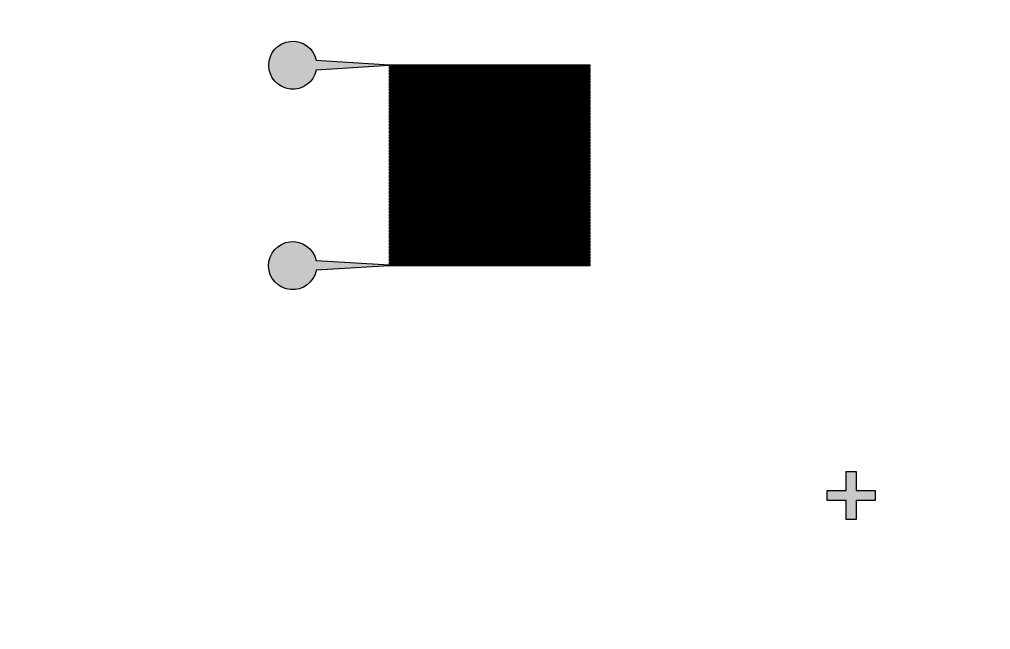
# Model space of a CAD drawing. Header units: millimetres. Extents: x 2668 to 2894, y 1564 to 1665.
# Drawn here: x 2697.87 to 2722.13, y 1578.97 to 1594.21 of the extents above; entities that cross this region are included whole.
import ezdxf

# ---------------------------------------------------------------- set-up
doc = ezdxf.new("R2010")
doc.units = ezdxf.units.MM

msp = doc.modelspace()

# ---------------------------------------------------------------- hatches: boundary and pattern name
h = msp.add_hatch(color=0)
h.dxf.hatch_style = 1
h.paths.add_polyline_path([(2718.649, 1661.665), (2717.783, 1660.165), (2719.515, 1660.165)])
h.paths.add_polyline_path([(2719.249, 1646.282), (2718.774, 1646.282), (2718.774, 1646.757), (2718.524, 1646.757), (2718.524, 1646.282), (2718.049, 1646.282), (2718.049, 1646.032), (2718.524, 1646.032), (2718.524, 1645.557), (2718.774, 1645.557), (2718.774, 1646.032), (2719.249, 1646.032)])
h.paths.add_polyline_path([(2670.756, 1614.361), (2670.281, 1614.361), (2670.281, 1614.836), (2670.031, 1614.836), (2670.031, 1614.361), (2669.556, 1614.361), (2669.556, 1614.111), (2670.031, 1614.111), (2670.031, 1613.636), (2670.281, 1613.636), (2670.281, 1614.111), (2670.756, 1614.111)])
h.paths.add_polyline_path([(2676.946, 1614.572), (2676.769, 1614.749), (2676.434, 1614.413), (2676.098, 1614.749), (2675.921, 1614.572), (2676.257, 1614.236), (2675.921, 1613.901), (2676.098, 1613.724), (2676.434, 1614.06), (2676.769, 1613.724), (2676.946, 1613.901), (2676.61, 1614.236)])
h.paths.add_polyline_path([(2676.382, 1615.031), (2676.165, 1614.816), (2676.459, 1614.52), (2676.675, 1614.734)])
h.paths.add_polyline_path([(2675.854, 1614.505), (2675.639, 1614.288), (2675.936, 1613.995), (2676.15, 1614.211)])
h.paths.add_polyline_path([(2676.409, 1613.953), (2676.192, 1613.739), (2676.486, 1613.442), (2676.702, 1613.656)])
h.paths.add_polyline_path([(2676.931, 1614.478), (2676.717, 1614.261), (2677.014, 1613.968), (2677.228, 1614.184)])
h.paths.add_polyline_path([(2676.791, 1616.786), (2676.508, 1616.786), (2676.508, 1617.069), (2676.359, 1617.069), (2676.359, 1616.786), (2676.077, 1616.786), (2676.077, 1616.638), (2676.359, 1616.638), (2676.359, 1616.355), (2676.508, 1616.355), (2676.508, 1616.638), (2676.791, 1616.638)])
h.paths.add_polyline_path([(2676.326, 1617.023), (2676.077, 1617.024), (2676.077, 1616.843), (2676.325, 1616.842)])
h.paths.add_polyline_path([(2676.79, 1617.024), (2676.541, 1617.023), (2676.542, 1616.842), (2676.791, 1616.843)])
h.paths.add_polyline_path([(2676.325, 1616.582), (2676.077, 1616.581), (2676.077, 1616.4), (2676.326, 1616.401)])
h.paths.add_polyline_path([(2676.791, 1616.581), (2676.542, 1616.582), (2676.541, 1616.401), (2676.79, 1616.4)])
h.paths.add_polyline_path([(2676.791, 1611.835), (2676.508, 1611.835), (2676.508, 1612.118), (2676.359, 1612.118), (2676.359, 1611.835), (2676.077, 1611.835), (2676.077, 1611.686), (2676.359, 1611.686), (2676.359, 1611.404), (2676.508, 1611.404), (2676.508, 1611.686), (2676.791, 1611.686)])
h.paths.add_polyline_path([(2676.326, 1612.072), (2676.077, 1612.073), (2676.077, 1611.892), (2676.325, 1611.891)])
h.paths.add_polyline_path([(2676.79, 1612.073), (2676.541, 1612.072), (2676.542, 1611.891), (2676.791, 1611.892)])
h.paths.add_polyline_path([(2676.325, 1611.631), (2676.077, 1611.63), (2676.077, 1611.448), (2676.326, 1611.45)])
h.paths.add_polyline_path([(2676.791, 1611.63), (2676.542, 1611.631), (2676.541, 1611.45), (2676.79, 1611.448)])
h.paths.add_polyline_path([(2683.068, 1616.786), (2682.786, 1616.786), (2682.786, 1617.069), (2682.637, 1617.069), (2682.637, 1616.786), (2682.354, 1616.786), (2682.354, 1616.638), (2682.637, 1616.638), (2682.637, 1616.355), (2682.786, 1616.355), (2682.786, 1616.638), (2683.068, 1616.638)])
h.paths.add_polyline_path([(2682.603, 1617.023), (2682.355, 1617.024), (2682.354, 1616.843), (2682.602, 1616.842)])
h.paths.add_polyline_path([(2682.602, 1616.582), (2682.354, 1616.581), (2682.355, 1616.4), (2682.603, 1616.401)])
h.paths.add_polyline_path([(2683.068, 1616.581), (2682.82, 1616.582), (2682.819, 1616.401), (2683.067, 1616.4)])
h.paths.add_polyline_path([(2683.067, 1617.024), (2682.819, 1617.023), (2682.82, 1616.842), (2683.068, 1616.843)])
h.paths.add_polyline_path([(2683.311, 1614.361), (2682.836, 1614.361), (2682.836, 1614.836), (2682.586, 1614.836), (2682.586, 1614.361), (2682.111, 1614.361), (2682.111, 1614.111), (2682.586, 1614.111), (2682.586, 1613.636), (2682.836, 1613.636), (2682.836, 1614.111), (2683.311, 1614.111)])
h.paths.add_polyline_path([(2683.068, 1611.835), (2682.786, 1611.835), (2682.786, 1612.118), (2682.637, 1612.118), (2682.637, 1611.835), (2682.354, 1611.835), (2682.354, 1611.686), (2682.637, 1611.686), (2682.637, 1611.404), (2682.786, 1611.404), (2682.786, 1611.686), (2683.068, 1611.686)])
h.paths.add_polyline_path([(2682.603, 1612.072), (2682.355, 1612.073), (2682.354, 1611.892), (2682.602, 1611.891)])
h.paths.add_polyline_path([(2683.067, 1612.073), (2682.819, 1612.072), (2682.82, 1611.891), (2683.068, 1611.892)])
h.paths.add_polyline_path([(2682.602, 1611.631), (2682.354, 1611.63), (2682.355, 1611.448), (2682.603, 1611.45)])
h.paths.add_polyline_path([(2683.068, 1611.63), (2682.82, 1611.631), (2682.819, 1611.45), (2683.067, 1611.448)])
h.paths.add_polyline_path([(2689.502, 1614.572), (2689.325, 1614.749), (2688.989, 1614.413), (2688.653, 1614.749), (2688.476, 1614.572), (2688.812, 1614.236), (2688.476, 1613.901), (2688.653, 1613.724), (2688.989, 1614.06), (2689.325, 1613.724), (2689.502, 1613.901), (2689.166, 1614.236)])
h.paths.add_polyline_path([(2688.937, 1615.031), (2688.72, 1614.816), (2689.014, 1614.52), (2689.23, 1614.734)])
h.paths.add_polyline_path([(2688.409, 1614.505), (2688.195, 1614.288), (2688.491, 1613.995), (2688.705, 1614.211)])
h.paths.add_polyline_path([(2688.964, 1613.953), (2688.747, 1613.739), (2689.041, 1613.442), (2689.257, 1613.656)])
h.paths.add_polyline_path([(2689.487, 1614.478), (2689.272, 1614.261), (2689.569, 1613.968), (2689.783, 1614.184)])
h.paths.add_polyline_path([(2695.624, 1616.786), (2695.341, 1616.786), (2695.341, 1617.069), (2695.192, 1617.069), (2695.192, 1616.786), (2694.91, 1616.786), (2694.91, 1616.638), (2695.192, 1616.638), (2695.192, 1616.355), (2695.341, 1616.355), (2695.341, 1616.638), (2695.624, 1616.638)])
h.paths.add_polyline_path([(2695.159, 1617.023), (2694.91, 1617.024), (2694.91, 1616.843), (2695.158, 1616.842)])
h.paths.add_polyline_path([(2695.623, 1617.024), (2695.374, 1617.023), (2695.375, 1616.842), (2695.624, 1616.843)])
h.paths.add_polyline_path([(2695.158, 1616.582), (2694.91, 1616.581), (2694.91, 1616.4), (2695.159, 1616.401)])
h.paths.add_polyline_path([(2695.624, 1616.581), (2695.375, 1616.582), (2695.374, 1616.401), (2695.623, 1616.4)])
h.paths.add_polyline_path([(2695.867, 1614.361), (2695.392, 1614.361), (2695.392, 1614.836), (2695.142, 1614.836), (2695.142, 1614.361), (2694.667, 1614.361), (2694.667, 1614.111), (2695.142, 1614.111), (2695.142, 1613.636), (2695.392, 1613.636), (2695.392, 1614.111), (2695.867, 1614.111)])
h.paths.add_polyline_path([(2695.624, 1611.835), (2695.341, 1611.835), (2695.341, 1612.118), (2695.192, 1612.118), (2695.192, 1611.835), (2694.91, 1611.835), (2694.91, 1611.686), (2695.192, 1611.686), (2695.192, 1611.404), (2695.341, 1611.404), (2695.341, 1611.686), (2695.624, 1611.686)])
h.paths.add_polyline_path([(2695.159, 1612.072), (2694.91, 1612.073), (2694.91, 1611.892), (2695.158, 1611.891)])
h.paths.add_polyline_path([(2695.158, 1611.631), (2694.91, 1611.63), (2694.91, 1611.448), (2695.159, 1611.45)])
h.paths.add_polyline_path([(2695.624, 1611.63), (2695.375, 1611.631), (2695.374, 1611.45), (2695.623, 1611.448)])
h.paths.add_polyline_path([(2695.623, 1612.073), (2695.374, 1612.072), (2695.375, 1611.891), (2695.624, 1611.892)])
h.paths.add_polyline_path([(2700.964, 1614.505), (2700.75, 1614.288), (2701.046, 1613.995), (2701.261, 1614.211)])
h.paths.add_polyline_path([(2701.208, 1614.749), (2701.032, 1614.572), (2701.367, 1614.236), (2701.032, 1613.901), (2701.208, 1613.724), (2701.544, 1614.06), (2701.88, 1613.724), (2702.057, 1613.901), (2701.721, 1614.236), (2702.057, 1614.572), (2701.88, 1614.749), (2701.544, 1614.413)])
h.paths.add_polyline_path([(2701.492, 1615.031), (2701.276, 1614.816), (2701.569, 1614.52), (2701.786, 1614.734)])
h.paths.add_polyline_path([(2701.519, 1613.953), (2701.303, 1613.739), (2701.596, 1613.442), (2701.813, 1613.656)])
h.paths.add_polyline_path([(2702.339, 1614.184), (2702.042, 1614.478), (2701.828, 1614.261), (2702.124, 1613.968)])
h.paths.add_polyline_path([(2708.422, 1614.361), (2707.947, 1614.361), (2707.947, 1614.836), (2707.697, 1614.836), (2707.697, 1614.361), (2707.222, 1614.361), (2707.222, 1614.111), (2707.697, 1614.111), (2707.697, 1613.636), (2707.947, 1613.636), (2707.947, 1614.111), (2708.422, 1614.111)])
h.paths.add_polyline_path([(2707.641, 1614.759), (2707.223, 1614.761), (2707.222, 1614.457), (2707.639, 1614.455)])
h.paths.add_polyline_path([(2708.42, 1614.761), (2708.003, 1614.759), (2708.005, 1614.455), (2708.422, 1614.457)])
h.paths.add_polyline_path([(2707.639, 1614.018), (2707.222, 1614.016), (2707.223, 1613.711), (2707.641, 1613.714)])
h.paths.add_polyline_path([(2708.422, 1614.016), (2708.005, 1614.018), (2708.003, 1613.714), (2708.42, 1613.711)])
h.paths.add_polyline_path([(2730.082, 1614.361), (2729.607, 1614.361), (2729.607, 1614.836), (2729.357, 1614.836), (2729.357, 1614.361), (2728.882, 1614.361), (2728.882, 1614.111), (2729.357, 1614.111), (2729.357, 1613.636), (2729.607, 1613.636), (2729.607, 1614.111), (2730.082, 1614.111)])
h.paths.add_polyline_path([(2729.301, 1614.759), (2728.884, 1614.761), (2728.882, 1614.457), (2729.299, 1614.455)])
h.paths.add_polyline_path([(2730.081, 1614.761), (2729.663, 1614.759), (2729.665, 1614.455), (2730.082, 1614.457)])
h.paths.add_polyline_path([(2729.299, 1614.018), (2728.882, 1614.016), (2728.884, 1613.711), (2729.301, 1613.714)])
h.paths.add_polyline_path([(2730.082, 1614.016), (2729.665, 1614.018), (2729.663, 1613.714), (2730.081, 1613.711)])
h.paths.add_polyline_path([(2736.272, 1614.572), (2736.096, 1614.749), (2735.76, 1614.413), (2735.424, 1614.749), (2735.247, 1614.572), (2735.583, 1614.236), (2735.247, 1613.901), (2735.424, 1613.724), (2735.76, 1614.06), (2736.096, 1613.724), (2736.272, 1613.901), (2735.937, 1614.236)])
h.paths.add_polyline_path([(2735.812, 1615.031), (2735.518, 1614.734), (2735.735, 1614.52), (2736.028, 1614.816)])
h.paths.add_polyline_path([(2735.262, 1614.478), (2734.965, 1614.184), (2735.18, 1613.968), (2735.476, 1614.261)])
h.paths.add_polyline_path([(2735.785, 1613.953), (2735.491, 1613.656), (2735.708, 1613.442), (2736.001, 1613.739)])
h.paths.add_polyline_path([(2736.554, 1614.288), (2736.34, 1614.505), (2736.043, 1614.211), (2736.258, 1613.995)])
h.paths.add_polyline_path([(2742.637, 1614.361), (2742.162, 1614.361), (2742.162, 1614.836), (2741.912, 1614.836), (2741.912, 1614.361), (2741.437, 1614.361), (2741.437, 1614.111), (2741.912, 1614.111), (2741.912, 1613.636), (2742.162, 1613.636), (2742.162, 1614.111), (2742.637, 1614.111)])
h.paths.add_polyline_path([(2742.394, 1616.786), (2742.112, 1616.786), (2742.112, 1617.069), (2741.963, 1617.069), (2741.963, 1616.786), (2741.68, 1616.786), (2741.68, 1616.638), (2741.963, 1616.638), (2741.963, 1616.355), (2742.112, 1616.355), (2742.112, 1616.638), (2742.394, 1616.638)])
h.paths.add_polyline_path([(2741.93, 1617.023), (2741.681, 1617.024), (2741.68, 1616.843), (2741.929, 1616.842)])
h.paths.add_polyline_path([(2742.394, 1617.024), (2742.145, 1617.023), (2742.146, 1616.842), (2742.394, 1616.843)])
h.paths.add_polyline_path([(2741.929, 1616.582), (2741.68, 1616.581), (2741.681, 1616.4), (2741.93, 1616.401)])
h.paths.add_polyline_path([(2742.394, 1616.581), (2742.146, 1616.582), (2742.145, 1616.401), (2742.394, 1616.4)])
h.paths.add_polyline_path([(2742.394, 1611.835), (2742.112, 1611.835), (2742.112, 1612.118), (2741.963, 1612.118), (2741.963, 1611.835), (2741.68, 1611.835), (2741.68, 1611.686), (2741.963, 1611.686), (2741.963, 1611.404), (2742.112, 1611.404), (2742.112, 1611.686), (2742.394, 1611.686)])
h.paths.add_polyline_path([(2741.93, 1612.072), (2741.681, 1612.073), (2741.68, 1611.892), (2741.929, 1611.891)])
h.paths.add_polyline_path([(2742.394, 1612.073), (2742.145, 1612.072), (2742.146, 1611.891), (2742.394, 1611.892)])
h.paths.add_polyline_path([(2741.929, 1611.631), (2741.68, 1611.63), (2741.681, 1611.448), (2741.93, 1611.45)])
h.paths.add_polyline_path([(2742.394, 1611.63), (2742.146, 1611.631), (2742.145, 1611.45), (2742.394, 1611.448)])
h.paths.add_polyline_path([(2748.828, 1614.572), (2748.651, 1614.749), (2748.315, 1614.413), (2747.979, 1614.749), (2747.802, 1614.572), (2748.138, 1614.236), (2747.802, 1613.901), (2747.979, 1613.724), (2748.315, 1614.06), (2748.651, 1613.724), (2748.828, 1613.901), (2748.492, 1614.236)])
h.paths.add_polyline_path([(2748.584, 1614.816), (2748.367, 1615.031), (2748.074, 1614.734), (2748.29, 1614.52)])
h.paths.add_polyline_path([(2748.032, 1614.261), (2747.817, 1614.478), (2747.521, 1614.184), (2747.735, 1613.968)])
h.paths.add_polyline_path([(2748.557, 1613.739), (2748.34, 1613.953), (2748.047, 1613.656), (2748.263, 1613.442)])
h.paths.add_polyline_path([(2749.11, 1614.288), (2748.895, 1614.505), (2748.599, 1614.211), (2748.813, 1613.995)])
h.paths.add_polyline_path([(2755.193, 1614.361), (2754.718, 1614.361), (2754.718, 1614.836), (2754.468, 1614.836), (2754.468, 1614.361), (2753.993, 1614.361), (2753.993, 1614.111), (2754.468, 1614.111), (2754.468, 1613.636), (2754.718, 1613.636), (2754.718, 1614.111), (2755.193, 1614.111)])
h.paths.add_polyline_path([(2754.95, 1616.786), (2754.667, 1616.786), (2754.667, 1617.069), (2754.518, 1617.069), (2754.518, 1616.786), (2754.236, 1616.786), (2754.236, 1616.638), (2754.518, 1616.638), (2754.518, 1616.355), (2754.667, 1616.355), (2754.667, 1616.638), (2754.95, 1616.638)])
h.paths.add_polyline_path([(2754.485, 1617.023), (2754.237, 1617.024), (2754.236, 1616.843), (2754.484, 1616.842)])
h.paths.add_polyline_path([(2754.949, 1617.024), (2754.701, 1617.023), (2754.702, 1616.842), (2754.95, 1616.843)])
h.paths.add_polyline_path([(2754.484, 1616.582), (2754.236, 1616.581), (2754.237, 1616.4), (2754.485, 1616.401)])
h.paths.add_polyline_path([(2754.95, 1616.581), (2754.702, 1616.582), (2754.701, 1616.401), (2754.949, 1616.4)])
h.paths.add_polyline_path([(2754.95, 1611.835), (2754.667, 1611.835), (2754.667, 1612.118), (2754.518, 1612.118), (2754.518, 1611.835), (2754.236, 1611.835), (2754.236, 1611.686), (2754.518, 1611.686), (2754.518, 1611.404), (2754.667, 1611.404), (2754.667, 1611.686), (2754.95, 1611.686)])
h.paths.add_polyline_path([(2754.485, 1612.072), (2754.237, 1612.073), (2754.236, 1611.892), (2754.484, 1611.891)])
h.paths.add_polyline_path([(2754.949, 1612.073), (2754.701, 1612.072), (2754.702, 1611.891), (2754.95, 1611.892)])
h.paths.add_polyline_path([(2754.484, 1611.631), (2754.236, 1611.63), (2754.237, 1611.448), (2754.485, 1611.45)])
h.paths.add_polyline_path([(2754.95, 1611.63), (2754.702, 1611.631), (2754.701, 1611.45), (2754.949, 1611.448)])
h.paths.add_polyline_path([(2761.383, 1614.572), (2761.206, 1614.749), (2760.87, 1614.413), (2760.535, 1614.749), (2760.358, 1614.572), (2760.694, 1614.236), (2760.358, 1613.901), (2760.535, 1613.724), (2760.87, 1614.06), (2761.206, 1613.724), (2761.383, 1613.901), (2761.047, 1614.236)])
h.paths.add_polyline_path([(2760.587, 1614.261), (2760.373, 1614.478), (2760.076, 1614.184), (2760.29, 1613.968)])
h.paths.add_polyline_path([(2761.139, 1614.816), (2760.922, 1615.031), (2760.629, 1614.734), (2760.845, 1614.52)])
h.paths.add_polyline_path([(2761.112, 1613.739), (2760.896, 1613.953), (2760.602, 1613.656), (2760.818, 1613.442)])
h.paths.add_polyline_path([(2761.665, 1614.288), (2761.451, 1614.505), (2761.154, 1614.211), (2761.368, 1613.995)])
h.paths.add_polyline_path([(2761.227, 1616.786), (2760.945, 1616.786), (2760.945, 1617.069), (2760.796, 1617.069), (2760.796, 1616.786), (2760.513, 1616.786), (2760.513, 1616.638), (2760.796, 1616.638), (2760.796, 1616.355), (2760.945, 1616.355), (2760.945, 1616.638), (2761.227, 1616.638)])
h.paths.add_polyline_path([(2760.763, 1617.023), (2760.514, 1617.024), (2760.513, 1616.843), (2760.762, 1616.842)])
h.paths.add_polyline_path([(2761.227, 1617.024), (2760.978, 1617.023), (2760.979, 1616.842), (2761.227, 1616.843)])
h.paths.add_polyline_path([(2760.762, 1616.582), (2760.513, 1616.581), (2760.514, 1616.4), (2760.763, 1616.401)])
h.paths.add_polyline_path([(2761.227, 1616.581), (2760.979, 1616.582), (2760.978, 1616.401), (2761.227, 1616.4)])
h.paths.add_polyline_path([(2761.227, 1611.835), (2760.945, 1611.835), (2760.945, 1612.118), (2760.796, 1612.118), (2760.796, 1611.835), (2760.513, 1611.835), (2760.513, 1611.686), (2760.796, 1611.686), (2760.796, 1611.404), (2760.945, 1611.404), (2760.945, 1611.686), (2761.227, 1611.686)])
h.paths.add_polyline_path([(2760.763, 1612.072), (2760.514, 1612.073), (2760.513, 1611.892), (2760.762, 1611.891)])
h.paths.add_polyline_path([(2761.227, 1612.073), (2760.978, 1612.072), (2760.979, 1611.891), (2761.227, 1611.892)])
h.paths.add_polyline_path([(2760.762, 1611.631), (2760.513, 1611.63), (2760.514, 1611.448), (2760.763, 1611.45)])
h.paths.add_polyline_path([(2761.227, 1611.63), (2760.979, 1611.631), (2760.978, 1611.45), (2761.227, 1611.448)])
h.paths.add_polyline_path([(2767.748, 1614.361), (2767.273, 1614.361), (2767.273, 1614.836), (2767.023, 1614.836), (2767.023, 1614.361), (2766.548, 1614.361), (2766.548, 1614.111), (2767.023, 1614.111), (2767.023, 1613.636), (2767.273, 1613.636), (2767.273, 1614.111), (2767.748, 1614.111)])
h.paths.add_polyline_path([(2719.249, 1582.441), (2718.774, 1582.441), (2718.774, 1582.916), (2718.524, 1582.916), (2718.524, 1582.441), (2718.049, 1582.441), (2718.049, 1582.191), (2718.524, 1582.191), (2718.524, 1581.716), (2718.774, 1581.716), (2718.774, 1582.191), (2719.249, 1582.191)])
h = msp.add_hatch(color=0)
h.dxf.hatch_style = 1
h.paths.add_polyline_path([(2705.282, 1592.942), (2707.116, 1593.057), (2712.096, 1593.057), (2712.096, 1593.037), (2707.116, 1593.037), (2707.116, 1592.977), (2712.096, 1592.977), (2712.096, 1592.957), (2707.116, 1592.957), (2707.116, 1592.897), (2712.096, 1592.897), (2712.096, 1592.877), (2707.116, 1592.877), (2707.116, 1592.817), (2712.096, 1592.817), (2712.096, 1592.797), (2707.116, 1592.797), (2707.116, 1592.737), (2712.096, 1592.737), (2712.096, 1592.717), (2707.116, 1592.717), (2707.116, 1592.657), (2712.096, 1592.657), (2712.096, 1592.637), (2707.116, 1592.637), (2707.116, 1592.577), (2712.096, 1592.577), (2712.096, 1592.557), (2707.116, 1592.557), (2707.116, 1592.497), (2712.096, 1592.497), (2712.096, 1592.477), (2707.116, 1592.477), (2707.116, 1592.417), (2712.096, 1592.417), (2712.096, 1592.397), (2707.116, 1592.397), (2707.116, 1592.337), (2712.096, 1592.337), (2712.096, 1592.317), (2707.116, 1592.317), (2707.116, 1592.257), (2712.096, 1592.257), (2712.096, 1592.237), (2707.116, 1592.237), (2707.116, 1592.177), (2712.096, 1592.177), (2712.096, 1592.157), (2707.116, 1592.157), (2707.116, 1592.097), (2712.096, 1592.097), (2712.096, 1592.077), (2707.116, 1592.077), (2707.116, 1592.017), (2712.096, 1592.017), (2712.096, 1591.997), (2707.116, 1591.997), (2707.116, 1591.937), (2712.096, 1591.937), (2712.096, 1591.917), (2707.116, 1591.917), (2707.116, 1591.857), (2712.096, 1591.857), (2712.096, 1591.837), (2707.116, 1591.837), (2707.116, 1591.777), (2712.096, 1591.777), (2712.096, 1591.757), (2707.116, 1591.757), (2707.116, 1591.697), (2712.096, 1591.697), (2712.096, 1591.677), (2707.116, 1591.677), (2707.116, 1591.617), (2712.096, 1591.617), (2712.096, 1591.597), (2707.116, 1591.597), (2707.116, 1591.537), (2712.096, 1591.537), (2712.096, 1591.517), (2707.116, 1591.517), (2707.116, 1591.457), (2712.096, 1591.457), (2712.096, 1591.437), (2707.116, 1591.437), (2707.116, 1591.377), (2712.096, 1591.377), (2712.096, 1591.357), (2707.116, 1591.357), (2707.116, 1591.297), (2712.096, 1591.297), (2712.096, 1591.277), (2707.116, 1591.277), (2707.116, 1591.217), (2712.096, 1591.217), (2712.096, 1591.197), (2707.116, 1591.197), (2707.116, 1591.137), (2712.096, 1591.137), (2712.096, 1591.117), (2707.116, 1591.117), (2707.116, 1591.057), (2712.096, 1591.057), (2712.096, 1591.037), (2707.116, 1591.037), (2707.116, 1590.977), (2712.096, 1590.977), (2712.096, 1590.957), (2707.116, 1590.957), (2707.116, 1590.897), (2712.096, 1590.897), (2712.096, 1590.877), (2707.116, 1590.877), (2707.116, 1590.817), (2712.096, 1590.817), (2712.096, 1590.797), (2707.116, 1590.797), (2707.116, 1590.737), (2712.096, 1590.737), (2712.096, 1590.717), (2707.116, 1590.717), (2707.116, 1590.657), (2712.096, 1590.657), (2712.096, 1590.637), (2707.116, 1590.637), (2707.116, 1590.577), (2712.096, 1590.577), (2712.096, 1590.557), (2707.116, 1590.557), (2707.116, 1590.497), (2712.096, 1590.497), (2712.096, 1590.477), (2707.116, 1590.477), (2707.116, 1590.417), (2712.096, 1590.417), (2712.096, 1590.397), (2707.116, 1590.397), (2707.116, 1590.337), (2712.096, 1590.337), (2712.096, 1590.317), (2707.116, 1590.317), (2707.116, 1590.257), (2712.096, 1590.257), (2712.096, 1590.237), (2707.116, 1590.237), (2707.116, 1590.177), (2712.096, 1590.177), (2712.096, 1590.157), (2707.116, 1590.157), (2707.116, 1590.097), (2712.096, 1590.097), (2712.096, 1590.077), (2707.116, 1590.077), (2707.116, 1590.017), (2712.096, 1590.017), (2712.096, 1589.997), (2707.116, 1589.997), (2707.116, 1589.937), (2712.096, 1589.937), (2712.096, 1589.917), (2707.116, 1589.917), (2707.116, 1589.857), (2712.096, 1589.857), (2712.096, 1589.837), (2707.116, 1589.837), (2707.116, 1589.777), (2712.096, 1589.777), (2712.096, 1589.757), (2707.116, 1589.757), (2707.116, 1589.697), (2712.096, 1589.697), (2712.096, 1589.677), (2707.116, 1589.677), (2707.116, 1589.617), (2712.096, 1589.617), (2712.096, 1589.597), (2707.116, 1589.597), (2707.116, 1589.537), (2712.096, 1589.537), (2712.096, 1589.517), (2707.116, 1589.517), (2707.116, 1589.457), (2712.096, 1589.457), (2712.096, 1589.437), (2707.116, 1589.437), (2707.116, 1589.377), (2712.096, 1589.377), (2712.096, 1589.357), (2707.116, 1589.357), (2707.116, 1589.297), (2712.096, 1589.297), (2712.096, 1589.277), (2707.116, 1589.277), (2707.116, 1589.217), (2712.096, 1589.217), (2712.096, 1589.197), (2707.116, 1589.197), (2707.116, 1589.137), (2712.096, 1589.137), (2712.096, 1589.117), (2707.116, 1589.117), (2707.116, 1589.057), (2712.096, 1589.057), (2712.096, 1589.037), (2707.116, 1589.037), (2707.116, 1588.977), (2712.096, 1588.977), (2712.096, 1588.957), (2707.116, 1588.957), (2707.116, 1588.897), (2712.096, 1588.897), (2712.096, 1588.877), (2707.116, 1588.877), (2707.116, 1588.817), (2712.096, 1588.817), (2712.096, 1588.797), (2707.116, 1588.797), (2707.116, 1588.737), (2712.096, 1588.737), (2712.096, 1588.717), (2707.116, 1588.717), (2707.116, 1588.657), (2712.096, 1588.657), (2712.096, 1588.637), (2707.116, 1588.637), (2707.116, 1588.577), (2712.096, 1588.577), (2712.096, 1588.557), (2707.116, 1588.557), (2707.116, 1588.497), (2712.096, 1588.497), (2712.096, 1588.477), (2707.116, 1588.477), (2707.116, 1588.417), (2712.096, 1588.417), (2712.096, 1588.397), (2707.116, 1588.397), (2707.116, 1588.337), (2712.096, 1588.337), (2712.096, 1588.317), (2707.116, 1588.317), (2707.116, 1588.257), (2712.096, 1588.257), (2712.096, 1588.237), (2707.116, 1588.237), (2707.116, 1588.177), (2712.096, 1588.177), (2712.096, 1588.157), (2707.116, 1588.157), (2707.116, 1588.097), (2712.096, 1588.097), (2712.096, 1588.077), (2707.116, 1588.077), (2705.281, 1588.19, 9.719831), (2705.284, 1587.945), (2707.116, 1588.057), (2712.116, 1588.057), (2712.116, 1588.077), (2712.116, 1588.117), (2707.136, 1588.117), (2707.136, 1588.137), (2712.116, 1588.137), (2712.116, 1588.157), (2712.116, 1588.197), (2707.136, 1588.197), (2707.136, 1588.217), (2712.116, 1588.217), (2712.116, 1588.237), (2712.116, 1588.277), (2707.136, 1588.277), (2707.136, 1588.297), (2712.116, 1588.297), (2712.116, 1588.317), (2712.116, 1588.357), (2707.136, 1588.357), (2707.136, 1588.377), (2712.116, 1588.377), (2712.116, 1588.397), (2712.116, 1588.437), (2707.136, 1588.437), (2707.136, 1588.457), (2712.116, 1588.457), (2712.116, 1588.477), (2712.116, 1588.517), (2707.136, 1588.517), (2707.136, 1588.537), (2712.116, 1588.537), (2712.116, 1588.557), (2712.116, 1588.597), (2707.136, 1588.597), (2707.136, 1588.617), (2712.116, 1588.617), (2712.116, 1588.637), (2712.116, 1588.677), (2707.136, 1588.677), (2707.136, 1588.697), (2712.116, 1588.697), (2712.116, 1588.717), (2712.116, 1588.757), (2707.136, 1588.757), (2707.136, 1588.777), (2712.116, 1588.777), (2712.116, 1588.797), (2712.116, 1588.837), (2707.136, 1588.837), (2707.136, 1588.857), (2712.116, 1588.857), (2712.116, 1588.877), (2712.116, 1588.917), (2707.136, 1588.917), (2707.136, 1588.937), (2712.116, 1588.937), (2712.116, 1588.957), (2712.116, 1588.997), (2707.136, 1588.997), (2707.136, 1589.017), (2712.116, 1589.017), (2712.116, 1589.037), (2712.116, 1589.077), (2707.136, 1589.077), (2707.136, 1589.097), (2712.116, 1589.097), (2712.116, 1589.117), (2712.116, 1589.157), (2707.136, 1589.157), (2707.136, 1589.177), (2712.116, 1589.177), (2712.116, 1589.197), (2712.116, 1589.237), (2707.136, 1589.237), (2707.136, 1589.257), (2712.116, 1589.257), (2712.116, 1589.277), (2712.116, 1589.317), (2707.136, 1589.317), (2707.136, 1589.337), (2712.116, 1589.337), (2712.116, 1589.357), (2712.116, 1589.397), (2707.136, 1589.397), (2707.136, 1589.417), (2712.116, 1589.417), (2712.116, 1589.437), (2712.116, 1589.477), (2707.136, 1589.477), (2707.136, 1589.497), (2712.116, 1589.497), (2712.116, 1589.517), (2712.116, 1589.557), (2707.136, 1589.557), (2707.136, 1589.577), (2712.116, 1589.577), (2712.116, 1589.597), (2712.116, 1589.637), (2707.136, 1589.637), (2707.136, 1589.657), (2712.116, 1589.657), (2712.116, 1589.677), (2712.116, 1589.717), (2707.136, 1589.717), (2707.136, 1589.737), (2712.116, 1589.737), (2712.116, 1589.757), (2712.116, 1589.797), (2707.136, 1589.797), (2707.136, 1589.817), (2712.116, 1589.817), (2712.116, 1589.837), (2712.116, 1589.877), (2707.136, 1589.877), (2707.136, 1589.897), (2712.116, 1589.897), (2712.116, 1589.917), (2712.116, 1589.957), (2707.136, 1589.957), (2707.136, 1589.977), (2712.116, 1589.977), (2712.116, 1589.997), (2712.116, 1590.037), (2707.136, 1590.037), (2707.136, 1590.057), (2712.116, 1590.057), (2712.116, 1590.077), (2712.116, 1590.117), (2707.136, 1590.117), (2707.136, 1590.137), (2712.116, 1590.137), (2712.116, 1590.157), (2712.116, 1590.197), (2707.136, 1590.197), (2707.136, 1590.217), (2712.116, 1590.217), (2712.116, 1590.237), (2712.116, 1590.277), (2707.136, 1590.277), (2707.136, 1590.297), (2712.116, 1590.297), (2712.116, 1590.317), (2712.116, 1590.357), (2707.136, 1590.357), (2707.136, 1590.377), (2712.116, 1590.377), (2712.116, 1590.397), (2712.116, 1590.437), (2707.136, 1590.437), (2707.136, 1590.457), (2712.116, 1590.457), (2712.116, 1590.477), (2712.116, 1590.517), (2707.136, 1590.517), (2707.136, 1590.537), (2712.116, 1590.537), (2712.116, 1590.557), (2712.116, 1590.597), (2707.136, 1590.597), (2707.136, 1590.617), (2712.116, 1590.617), (2712.116, 1590.637), (2712.116, 1590.677), (2707.136, 1590.677), (2707.136, 1590.697), (2712.116, 1590.697), (2712.116, 1590.717), (2712.116, 1590.757), (2707.136, 1590.757), (2707.136, 1590.777), (2712.116, 1590.777), (2712.116, 1590.797), (2712.116, 1590.837), (2707.136, 1590.837), (2707.136, 1590.857), (2712.116, 1590.857), (2712.116, 1590.877), (2712.116, 1590.917), (2707.136, 1590.917), (2707.136, 1590.937), (2712.116, 1590.937), (2712.116, 1590.957), (2712.116, 1590.997), (2707.136, 1590.997), (2707.136, 1591.017), (2712.116, 1591.017), (2712.116, 1591.037), (2712.116, 1591.077), (2707.136, 1591.077), (2707.136, 1591.097), (2712.116, 1591.097), (2712.116, 1591.117), (2712.116, 1591.157), (2707.136, 1591.157), (2707.136, 1591.177), (2712.116, 1591.177), (2712.116, 1591.197), (2712.116, 1591.237), (2707.136, 1591.237), (2707.136, 1591.257), (2712.116, 1591.257), (2712.116, 1591.277), (2712.116, 1591.317), (2707.136, 1591.317), (2707.136, 1591.337), (2712.116, 1591.337), (2712.116, 1591.357), (2712.116, 1591.397), (2707.136, 1591.397), (2707.136, 1591.417), (2712.116, 1591.417), (2712.116, 1591.437), (2712.116, 1591.477), (2707.136, 1591.477), (2707.136, 1591.497), (2712.116, 1591.497), (2712.116, 1591.517), (2712.116, 1591.557), (2707.136, 1591.557), (2707.136, 1591.577), (2712.116, 1591.577), (2712.116, 1591.597), (2712.116, 1591.637), (2707.136, 1591.637), (2707.136, 1591.657), (2712.116, 1591.657), (2712.116, 1591.677), (2712.116, 1591.717), (2707.136, 1591.717), (2707.136, 1591.737), (2712.116, 1591.737), (2712.116, 1591.757), (2712.116, 1591.797), (2707.136, 1591.797), (2707.136, 1591.817), (2712.116, 1591.817), (2712.116, 1591.837), (2712.116, 1591.877), (2707.136, 1591.877), (2707.136, 1591.897), (2712.116, 1591.897), (2712.116, 1591.917), (2712.116, 1591.957), (2707.136, 1591.957), (2707.136, 1591.977), (2712.116, 1591.977), (2712.116, 1591.997), (2712.116, 1592.037), (2707.136, 1592.037), (2707.136, 1592.057), (2712.116, 1592.057), (2712.116, 1592.077), (2712.116, 1592.117), (2707.136, 1592.117), (2707.136, 1592.137), (2712.116, 1592.137), (2712.116, 1592.157), (2712.116, 1592.197), (2707.136, 1592.197), (2707.136, 1592.217), (2712.116, 1592.217), (2712.116, 1592.237), (2712.116, 1592.277), (2707.136, 1592.277), (2707.136, 1592.297), (2712.116, 1592.297), (2712.116, 1592.317), (2712.116, 1592.357), (2707.136, 1592.357), (2707.136, 1592.377), (2712.116, 1592.377), (2712.116, 1592.397), (2712.116, 1592.437), (2707.136, 1592.437), (2707.136, 1592.457), (2712.116, 1592.457), (2712.116, 1592.477), (2712.116, 1592.517), (2707.136, 1592.517), (2707.136, 1592.537), (2712.116, 1592.537), (2712.116, 1592.557), (2712.116, 1592.597), (2707.136, 1592.597), (2707.136, 1592.617), (2712.116, 1592.617), (2712.116, 1592.637), (2712.116, 1592.677), (2707.136, 1592.677), (2707.136, 1592.697), (2712.116, 1592.697), (2712.116, 1592.717), (2712.116, 1592.757), (2707.136, 1592.757), (2707.136, 1592.777), (2712.116, 1592.777), (2712.116, 1592.797), (2712.116, 1592.837), (2707.136, 1592.837), (2707.136, 1592.857), (2712.116, 1592.857), (2712.116, 1592.877), (2712.116, 1592.917), (2707.136, 1592.917), (2707.136, 1592.937), (2712.116, 1592.937), (2712.116, 1592.957), (2712.116, 1592.997), (2707.136, 1592.997), (2707.136, 1593.017), (2712.116, 1593.017), (2712.116, 1593.037), (2712.116, 1593.077), (2707.136, 1593.077), (2707.116, 1593.077), (2705.282, 1593.192, 9.494713)])

# ---------------------------------------------------------------- linework, layer by layer
msp.add_lwpolyline([(2712.116, 1588.457), (2707.136, 1588.457), (2707.136, 1588.457), (2707.136, 1588.437), (2712.116, 1588.437), (2712.116, 1588.397), (2712.116, 1588.377), (2707.136, 1588.377), (2707.136, 1588.357), (2712.116, 1588.357), (2712.116, 1588.317), (2712.116, 1588.297), (2707.136, 1588.297), (2707.136, 1588.297), (2707.136, 1588.277), (2712.116, 1588.277), (2712.116, 1588.237), (2712.116, 1588.217), (2707.136, 1588.217), (2707.136, 1588.197), (2712.116, 1588.197), (2712.116, 1588.157), (2712.116, 1588.137), (2707.136, 1588.137), (2707.136, 1588.137), (2707.136, 1588.117), (2712.116, 1588.117), (2712.116, 1588.077), (2712.116, 1588.057), (2707.116, 1588.057), (2705.284, 1587.945), (2705.284, 1587.945), (2705.284, 1587.945), (2705.284, 1587.945), (2705.284, 1587.945, -9.719831), (2705.281, 1588.19), (2705.281, 1588.19), (2705.281, 1588.19), (2707.116, 1588.077), (2712.096, 1588.077), (2712.096, 1588.097), (2707.116, 1588.097), (2707.116, 1588.157), (2712.096, 1588.157), (2712.096, 1588.177), (2707.116, 1588.177), (2707.116, 1588.237), (2712.096, 1588.237), (2712.096, 1588.257), (2707.116, 1588.257), (2707.116, 1588.317), (2712.096, 1588.317), (2712.096, 1588.337), (2707.116, 1588.337), (2707.116, 1588.397), (2712.096, 1588.397), (2712.096, 1588.417), (2707.116, 1588.417), (2707.116, 1588.477), (2712.096, 1588.477), (2712.096, 1588.497), (2707.116, 1588.497), (2707.116, 1588.557), (2712.096, 1588.557), (2712.096, 1588.577), (2707.116, 1588.577), (2707.116, 1588.637), (2712.096, 1588.637), (2712.096, 1588.657), (2707.116, 1588.657), (2707.116, 1588.717), (2712.096, 1588.717), (2712.096, 1588.737), (2707.116, 1588.737), (2707.116, 1588.797), (2712.096, 1588.797), (2712.096, 1588.817), (2707.116, 1588.817), (2707.116, 1588.877), (2712.096, 1588.877), (2712.096, 1588.897), (2707.116, 1588.897), (2707.116, 1588.957), (2712.096, 1588.957), (2712.096, 1588.977), (2707.116, 1588.977), (2707.116, 1589.037), (2712.096, 1589.037), (2712.096, 1589.057), (2707.116, 1589.057), (2707.116, 1589.117), (2712.096, 1589.117), (2712.096, 1589.137), (2707.116, 1589.137), (2707.116, 1589.197), (2712.096, 1589.197), (2712.096, 1589.217), (2707.116, 1589.217), (2707.116, 1589.277), (2712.096, 1589.277), (2712.096, 1589.297), (2707.116, 1589.297), (2707.116, 1589.357), (2712.096, 1589.357), (2712.096, 1589.377), (2707.116, 1589.377), (2707.116, 1589.437), (2712.096, 1589.437), (2712.096, 1589.457), (2707.116, 1589.457), (2707.116, 1589.517), (2712.096, 1589.517), (2712.096, 1589.537), (2707.116, 1589.537), (2707.116, 1589.597), (2712.096, 1589.597), (2712.096, 1589.617), (2707.116, 1589.617), (2707.116, 1589.677), (2712.096, 1589.677), (2712.096, 1589.697), (2707.116, 1589.697), (2707.116, 1589.757), (2712.096, 1589.757), (2712.096, 1589.777), (2707.116, 1589.777), (2707.116, 1589.837), (2712.096, 1589.837), (2712.096, 1589.857), (2707.116, 1589.857), (2707.116, 1589.917), (2712.096, 1589.917), (2712.096, 1589.937), (2707.116, 1589.937), (2707.116, 1589.997), (2712.096, 1589.997), (2712.096, 1590.017), (2707.116, 1590.017), (2707.116, 1590.077), (2712.096, 1590.077), (2712.096, 1590.097), (2707.116, 1590.097), (2707.116, 1590.157), (2712.096, 1590.157), (2712.096, 1590.177), (2707.116, 1590.177), (2707.116, 1590.237), (2712.096, 1590.237), (2712.096, 1590.257), (2707.116, 1590.257), (2707.116, 1590.317), (2712.096, 1590.317), (2712.096, 1590.337), (2707.116, 1590.337), (2707.116, 1590.397), (2712.096, 1590.397), (2712.096, 1590.417), (2707.116, 1590.417), (2707.116, 1590.477), (2712.096, 1590.477), (2712.096, 1590.497), (2707.116, 1590.497), (2707.116, 1590.557), (2712.096, 1590.557), (2712.096, 1590.577), (2707.116, 1590.577), (2707.116, 1590.637), (2712.096, 1590.637), (2712.096, 1590.657), (2707.116, 1590.657), (2707.116, 1590.717), (2712.096, 1590.717), (2712.096, 1590.737), (2707.116, 1590.737), (2707.116, 1590.797), (2712.096, 1590.797), (2712.096, 1590.817), (2707.116, 1590.817), (2707.116, 1590.877), (2712.096, 1590.877), (2712.096, 1590.897), (2707.116, 1590.897), (2707.116, 1590.957), (2712.096, 1590.957), (2712.096, 1590.977), (2707.116, 1590.977), (2707.116, 1591.037), (2712.096, 1591.037), (2712.096, 1591.057), (2707.116, 1591.057), (2707.116, 1591.117), (2712.096, 1591.117), (2712.096, 1591.137), (2707.116, 1591.137), (2707.116, 1591.197), (2712.096, 1591.197), (2712.096, 1591.217), (2707.116, 1591.217), (2707.116, 1591.277), (2712.096, 1591.277), (2712.096, 1591.297), (2707.116, 1591.297), (2707.116, 1591.357), (2712.096, 1591.357), (2712.096, 1591.377), (2707.116, 1591.377), (2707.116, 1591.437), (2712.096, 1591.437), (2712.096, 1591.457), (2707.116, 1591.457), (2707.116, 1591.517), (2712.096, 1591.517), (2712.096, 1591.537), (2707.116, 1591.537), (2707.116, 1591.597), (2712.096, 1591.597), (2712.096, 1591.617), (2707.116, 1591.617), (2707.116, 1591.677), (2712.096, 1591.677), (2712.096, 1591.697), (2707.116, 1591.697), (2707.116, 1591.757), (2712.096, 1591.757), (2712.096, 1591.777), (2707.116, 1591.777), (2707.116, 1591.837), (2712.096, 1591.837), (2712.096, 1591.857), (2707.116, 1591.857), (2707.116, 1591.917), (2712.096, 1591.917), (2712.096, 1591.937), (2707.116, 1591.937), (2707.116, 1591.997), (2712.096, 1591.997), (2712.096, 1592.017), (2707.116, 1592.017), (2707.116, 1592.077), (2712.096, 1592.077), (2712.096, 1592.097), (2707.116, 1592.097), (2707.116, 1592.157), (2712.096, 1592.157), (2712.096, 1592.177), (2707.116, 1592.177), (2707.116, 1592.237), (2712.096, 1592.237), (2712.096, 1592.257), (2707.116, 1592.257), (2707.116, 1592.317), (2712.096, 1592.317), (2712.096, 1592.337), (2707.116, 1592.337), (2707.116, 1592.397), (2712.096, 1592.397), (2712.096, 1592.417), (2707.116, 1592.417), (2707.116, 1592.477), (2712.096, 1592.477), (2712.096, 1592.497), (2707.116, 1592.497), (2707.116, 1592.557), (2712.096, 1592.557), (2712.096, 1592.577), (2707.116, 1592.577), (2707.116, 1592.637), (2712.096, 1592.637), (2712.096, 1592.657), (2707.116, 1592.657), (2707.116, 1592.717), (2712.096, 1592.717), (2712.096, 1592.737), (2707.116, 1592.737), (2707.116, 1592.797), (2712.096, 1592.797), (2712.096, 1592.817), (2707.116, 1592.817), (2707.116, 1592.877), (2712.096, 1592.877), (2712.096, 1592.897), (2707.116, 1592.897), (2707.116, 1592.957), (2712.096, 1592.957), (2712.096, 1592.977), (2707.116, 1592.977), (2707.116, 1593.037), (2712.096, 1593.037), (2712.096, 1593.057), (2707.116, 1593.057), (2705.282, 1592.942), (2705.282, 1592.942), (2705.282, 1592.942), (2705.282, 1592.942), (2705.282, 1592.942, -9.494713), (2705.282, 1593.192), (2707.116, 1593.077), (2707.136, 1593.077), (2712.116, 1593.077), (2712.116, 1593.037), (2712.116, 1593.017), (2707.136, 1593.017), (2707.136, 1592.997), (2712.116, 1592.997), (2712.116, 1592.957), (2712.116, 1592.937), (2707.136, 1592.937), (2707.136, 1592.937), (2707.136, 1592.917), (2712.116, 1592.917), (2712.116, 1592.877), (2712.116, 1592.857), (2707.136, 1592.857), (2707.136, 1592.837), (2712.116, 1592.837), (2712.116, 1592.797), (2712.116, 1592.777), (2707.136, 1592.777), (2707.136, 1592.777), (2707.136, 1592.757), (2712.116, 1592.757), (2712.116, 1592.717), (2712.116, 1592.697), (2707.136, 1592.697), (2707.136, 1592.677), (2712.116, 1592.677), (2712.116, 1592.637), (2712.116, 1592.617), (2707.136, 1592.617), (2707.136, 1592.617), (2707.136, 1592.597), (2712.116, 1592.597), (2712.116, 1592.557), (2712.116, 1592.537), (2707.136, 1592.537), (2707.136, 1592.517), (2712.116, 1592.517), (2712.116, 1592.477), (2712.116, 1592.457), (2707.136, 1592.457), (2707.136, 1592.457), (2707.136, 1592.437), (2712.116, 1592.437), (2712.116, 1592.397), (2712.116, 1592.377), (2707.136, 1592.377), (2707.136, 1592.357), (2712.116, 1592.357), (2712.116, 1592.317), (2712.116, 1592.297), (2707.136, 1592.297), (2707.136, 1592.297), (2707.136, 1592.277), (2712.116, 1592.277), (2712.116, 1592.237), (2712.116, 1592.217), (2707.136, 1592.217), (2707.136, 1592.197), (2712.116, 1592.197), (2712.116, 1592.157), (2712.116, 1592.137), (2707.136, 1592.137), (2707.136, 1592.137), (2707.136, 1592.117), (2712.116, 1592.117), (2712.116, 1592.077), (2712.116, 1592.057), (2707.136, 1592.057), (2707.136, 1592.037), (2712.116, 1592.037), (2712.116, 1591.997), (2712.116, 1591.977), (2707.136, 1591.977), (2707.136, 1591.977), (2707.136, 1591.957), (2712.116, 1591.957), (2712.116, 1591.917), (2712.116, 1591.897), (2707.136, 1591.897), (2707.136, 1591.877), (2712.116, 1591.877), (2712.116, 1591.837), (2712.116, 1591.817), (2707.136, 1591.817), (2707.136, 1591.817), (2707.136, 1591.797), (2712.116, 1591.797), (2712.116, 1591.757), (2712.116, 1591.737), (2707.136, 1591.737), (2707.136, 1591.717), (2712.116, 1591.717), (2712.116, 1591.677), (2712.116, 1591.657), (2707.136, 1591.657), (2707.136, 1591.657), (2707.136, 1591.637), (2712.116, 1591.637), (2712.116, 1591.597), (2712.116, 1591.577), (2707.136, 1591.577), (2707.136, 1591.557), (2712.116, 1591.557), (2712.116, 1591.517), (2712.116, 1591.497), (2707.136, 1591.497), (2707.136, 1591.497), (2707.136, 1591.477), (2712.116, 1591.477), (2712.116, 1591.437), (2712.116, 1591.417), (2707.136, 1591.417), (2707.136, 1591.397), (2712.116, 1591.397), (2712.116, 1591.357), (2712.116, 1591.337), (2707.136, 1591.337), (2707.136, 1591.337), (2707.136, 1591.317), (2712.116, 1591.317), (2712.116, 1591.277), (2712.116, 1591.257), (2707.136, 1591.257), (2707.136, 1591.237), (2712.116, 1591.237), (2712.116, 1591.197), (2712.116, 1591.177), (2707.136, 1591.177), (2707.136, 1591.177), (2707.136, 1591.157), (2712.116, 1591.157), (2712.116, 1591.117), (2712.116, 1591.097), (2707.136, 1591.097), (2707.136, 1591.077), (2712.116, 1591.077), (2712.116, 1591.037), (2712.116, 1591.017), (2707.136, 1591.017), (2707.136, 1591.017), (2707.136, 1590.997), (2712.116, 1590.997), (2712.116, 1590.957), (2712.116, 1590.937), (2707.136, 1590.937), (2707.136, 1590.917), (2712.116, 1590.917), (2712.116, 1590.877), (2712.116, 1590.857), (2707.136, 1590.857), (2707.136, 1590.857), (2707.136, 1590.837), (2712.116, 1590.837), (2712.116, 1590.797), (2712.116, 1590.777), (2707.136, 1590.777), (2707.136, 1590.757), (2712.116, 1590.757), (2712.116, 1590.717), (2712.116, 1590.697), (2707.136, 1590.697), (2707.136, 1590.697), (2707.136, 1590.677), (2712.116, 1590.677), (2712.116, 1590.637), (2712.116, 1590.617), (2707.136, 1590.617), (2707.136, 1590.597), (2712.116, 1590.597), (2712.116, 1590.557), (2712.116, 1590.537), (2707.136, 1590.537), (2707.136, 1590.537), (2707.136, 1590.517), (2712.116, 1590.517), (2712.116, 1590.477), (2712.116, 1590.457), (2707.136, 1590.457), (2707.136, 1590.437), (2712.116, 1590.437), (2712.116, 1590.397), (2712.116, 1590.377), (2707.136, 1590.377), (2707.136, 1590.377), (2707.136, 1590.357), (2712.116, 1590.357), (2712.116, 1590.317), (2712.116, 1590.297), (2707.136, 1590.297), (2707.136, 1590.277), (2712.116, 1590.277), (2712.116, 1590.237), (2712.116, 1590.217), (2707.136, 1590.217), (2707.136, 1590.217), (2707.136, 1590.197), (2712.116, 1590.197), (2712.116, 1590.157), (2712.116, 1590.137), (2707.136, 1590.137), (2707.136, 1590.117), (2712.116, 1590.117), (2712.116, 1590.077), (2712.116, 1590.057), (2707.136, 1590.057), (2707.136, 1590.057), (2707.136, 1590.037), (2712.116, 1590.037), (2712.116, 1589.997), (2712.116, 1589.977), (2707.136, 1589.977), (2707.136, 1589.957), (2712.116, 1589.957), (2712.116, 1589.917), (2712.116, 1589.897), (2707.136, 1589.897), (2707.136, 1589.897), (2707.136, 1589.877), (2712.116, 1589.877), (2712.116, 1589.837), (2712.116, 1589.817), (2707.136, 1589.817), (2707.136, 1589.797), (2712.116, 1589.797), (2712.116, 1589.757), (2712.116, 1589.737), (2707.136, 1589.737), (2707.136, 1589.737), (2707.136, 1589.717), (2712.116, 1589.717), (2712.116, 1589.677), (2712.116, 1589.657), (2707.136, 1589.657), (2707.136, 1589.637), (2712.116, 1589.637), (2712.116, 1589.597), (2712.116, 1589.577), (2707.136, 1589.577), (2707.136, 1589.577), (2707.136, 1589.557), (2712.116, 1589.557), (2712.116, 1589.517), (2712.116, 1589.497), (2707.136, 1589.497), (2707.136, 1589.477), (2712.116, 1589.477), (2712.116, 1589.437), (2712.116, 1589.417), (2707.136, 1589.417), (2707.136, 1589.417), (2707.136, 1589.397), (2712.116, 1589.397), (2712.116, 1589.357), (2712.116, 1589.337), (2707.136, 1589.337), (2707.136, 1589.317), (2712.116, 1589.317), (2712.116, 1589.277), (2712.116, 1589.257), (2707.136, 1589.257), (2707.136, 1589.257), (2707.136, 1589.237), (2712.116, 1589.237), (2712.116, 1589.197), (2712.116, 1589.177), (2707.136, 1589.177), (2707.136, 1589.157), (2712.116, 1589.157), (2712.116, 1589.117), (2712.116, 1589.097), (2707.136, 1589.097), (2707.136, 1589.097), (2707.136, 1589.077), (2712.116, 1589.077), (2712.116, 1589.037), (2712.116, 1589.017), (2707.136, 1589.017), (2707.136, 1588.997), (2712.116, 1588.997), (2712.116, 1588.957), (2712.116, 1588.937), (2707.136, 1588.937), (2707.136, 1588.937), (2707.136, 1588.917), (2712.116, 1588.917), (2712.116, 1588.877), (2712.116, 1588.857), (2707.136, 1588.857), (2707.136, 1588.837), (2712.116, 1588.837), (2712.116, 1588.797), (2712.116, 1588.777), (2707.136, 1588.777), (2707.136, 1588.777), (2707.136, 1588.757), (2712.116, 1588.757), (2712.116, 1588.717), (2712.116, 1588.697), (2707.136, 1588.697), (2707.136, 1588.677), (2712.116, 1588.677), (2712.116, 1588.637), (2712.116, 1588.617), (2707.136, 1588.617), (2707.136, 1588.617), (2707.136, 1588.597), (2712.116, 1588.597), (2712.116, 1588.557), (2712.116, 1588.537), (2707.136, 1588.537), (2707.136, 1588.517), (2712.116, 1588.517), (2712.116, 1588.477)], format="xyb", close=True)
msp.add_lwpolyline([(2718.049, 1582.191), (2718.049, 1582.441), (2718.524, 1582.441), (2718.524, 1582.916), (2718.774, 1582.916), (2718.774, 1582.441), (2719.249, 1582.441), (2719.249, 1582.191), (2718.774, 1582.191), (2718.774, 1581.716), (2718.524, 1581.716), (2718.524, 1582.191)], close=True)
msp.add_circle((2718.649, 1614.226), 50.5)

doc.saveas('drawing.dxf')
